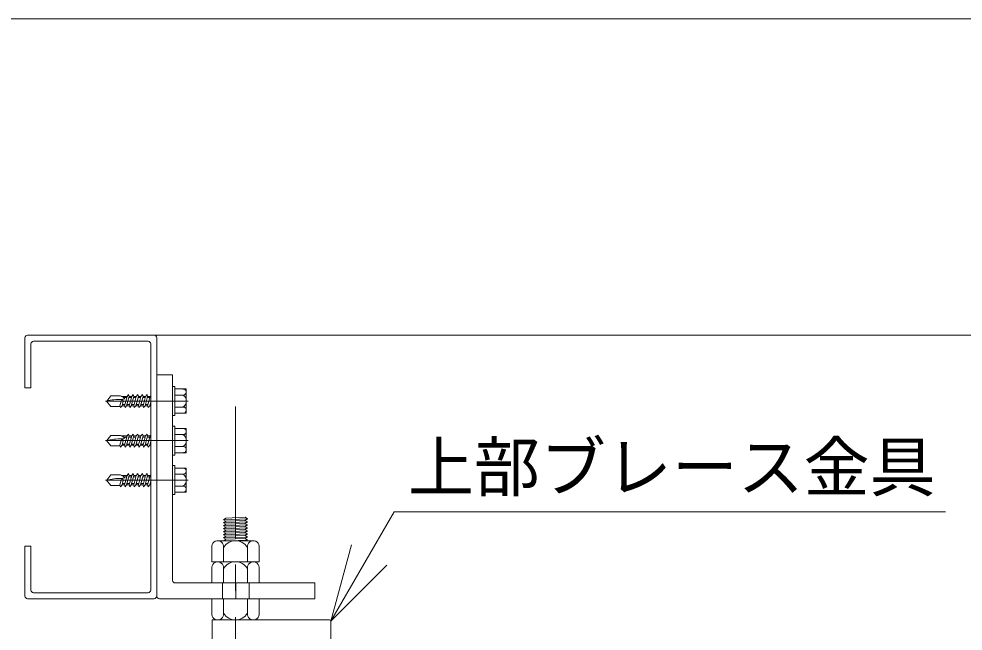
# Model space of a CAD drawing. Units: millimetres at full size, sheet at 1:10; details may follow other scales. Extents: x -2077 to 2023, y -1433 to 1417.
# Drawn here: x -264.8 to 93.3, y 1184.9 to 1417.2 of the extents above; entities that cross this region are included whole.
import ezdxf
from ezdxf.enums import TextEntityAlignment as Align

# ---------------------------------------------------------------- set-up
doc = ezdxf.new("R2010")
doc.units = ezdxf.units.MM
doc.header["$LTSCALE"] = 10
doc.linetypes.add('CHAIN1', pattern=[8, 5, -1, 1, -1])
for name, color, linetype, lineweight in [('1-0_断面', 7, 'Continuous', 9), ('1-2_文字', 7, 'Continuous', 9), ('F-0_図枠', 7, 'Continuous', 9)]:
    doc.layers.add(name, color=color, linetype=linetype, lineweight=lineweight)
doc.styles.add('ＭＳ ゴシック', font='')
doc.styles.get('ＭＳ ゴシック').set_extended_font_data('MS Gothic')

msp = doc.modelspace()

# ---------------------------------------------------------------- linework, layer by layer
at = {"layer": '1-0_断面'}
for p, q in [((-261.52, 1297.18), (-213.52, 1297.18)), ((-253.81, 1297.18), (1689.45, 1297.18)), ((-262.52, 1296.18), (-262.52, 1277.18)), ((-260.22, 1293.88), (-260.22, 1277.18)), ((-215.82, 1294.88), (-259.22, 1294.88)), ((-214.82, 1200.48), (-214.82, 1293.88)), ((-212.52, 1296.18), (-212.52, 1198.18)), ((-212.52, 1198.18), (-212.52, 1282.18)), ((-212.52, 1282.18), (-206.52, 1282.18)), ((-212.52, 1282.18), (-206.52, 1282.18)), ((-212.52, 1282.18), (-206.52, 1282.18)), ((-206.52, 1204.18), (-206.52, 1282.18)), ((-262.52, 1277.18), (-260.22, 1277.18)), ((-189.4, 1219.18), (-175.9, 1219.18)), ((-262.52, 1217.18), (-260.22, 1217.18)), ((-262.52, 1198.18), (-262.52, 1217.18)), ((-260.22, 1200.48), (-260.22, 1217.18)), ((-191.65, 1217.15), (-191.65, 1211.18)), ((-187.15, 1216.68), (-187.15, 1211.18)), ((-178.15, 1216.68), (-178.15, 1211.18)), ((-173.65, 1217.15), (-173.65, 1211.18)), ((-191.65, 1211.18), (-189.4, 1211.18)), ((-189.4, 1211.18), (-175.9, 1211.18)), ((-175.9, 1211.18), (-173.65, 1211.18)), ((-191.65, 1209.15), (-191.65, 1203.18)), ((-187.15, 1208.68), (-187.15, 1203.18)), ((-178.15, 1208.68), (-178.15, 1203.18)), ((-173.65, 1209.15), (-173.65, 1203.18)), ((-191.65, 1203.18), (-173.65, 1203.18)), ((-187.52, 1203.18), (-187.52, 1197.18)), ((-182.52, 1203.18), (-182.52, 1197.18)), ((-182.52, 1203.18), (-182.52, 1197.18)), ((-182.52, 1203.18), (-182.52, 1197.18)), ((-177.52, 1203.18), (-177.52, 1197.18)), ((-152.52, 1203.18), (-152.52, 1197.18)), ((-152.52, 1203.18), (-152.52, 1197.18)), ((-261.52, 1197.18), (-236.76, 1197.18)), ((-259.22, 1199.48), (-215.82, 1199.48)), ((-236.76, 1197.18), (-213.52, 1197.18)), ((-211.52, 1197.18), (-152.52, 1197.18)), ((-191.65, 1191.2), (-191.65, 1197.18)), ((-187.15, 1191.68), (-187.15, 1197.18)), ((-178.15, 1191.68), (-178.15, 1197.18)), ((-173.65, 1191.2), (-173.65, 1197.18)), ((-191.45, 1189.18), (-146.95, 1189.18)), ((-189.65, 1189.18), (-175.65, 1189.18)), ((-189.4, 1189.18), (-175.9, 1189.18)), ((-189.4, 1189.18), (-175.9, 1189.18)), ((-146.45, 1188.68), (-146.45, 1176.18))]:
    msp.add_line(p, q, dxfattribs=at)
at = {"layer": '1-0_断面', "color": 4}
for p, q in [((-206.52, 1277.68), (-205.72, 1277.68)), ((-206.52, 1267.84), (-206.52, 1276.52)), ((-205.72, 1266.68), (-205.72, 1277.68)), ((-201.52, 1276.78), (-205.72, 1276.78)), ((-201.32, 1267.78), (-201.32, 1276.58)), ((-229.88, 1270.14), (-231.52, 1272.18)), ((-229.96, 1274.16), (-231.51, 1272.18)), ((-226.29, 1274.16), (-229.96, 1274.16)), ((-226.46, 1270.4), (-225.98, 1272.18)), ((-225.19, 1273.64), (-226.29, 1274.16)), ((-224.59, 1273.07), (-225.91, 1272.83)), ((-225.87, 1273.96), (-223.76, 1273.96)), ((-225.69, 1270.4), (-225.21, 1272.18)), ((-224.59, 1273.07), (-225.19, 1273.64)), ((-225.04, 1273.5), (-223.88, 1273.5)), ((-223.94, 1270.4), (-222.98, 1273.96)), ((-223.1, 1273.5), (-222.13, 1273.5)), ((-222.98, 1273.96), (-222.01, 1273.96)), ((-222.96, 1270.4), (-222.01, 1273.96)), ((-222.19, 1270.4), (-221.23, 1273.96)), ((-221.36, 1273.5), (-220.38, 1273.5)), ((-221.23, 1273.96), (-220.26, 1273.96)), ((-221.21, 1270.4), (-220.26, 1273.96)), ((-220.44, 1270.4), (-219.48, 1273.96)), ((-219.61, 1273.5), (-219.32, 1273.5)), ((-219.48, 1273.96), (-219.34, 1273.96)), ((-219.32, 1270.94), (-218.51, 1273.96)), ((-219.32, 1273.96), (-218.51, 1273.96)), ((-219.32, 1273.5), (-218.63, 1273.5)), ((-218.69, 1270.4), (-217.73, 1273.96)), ((-217.86, 1273.5), (-216.88, 1273.5)), ((-217.73, 1273.96), (-216.76, 1273.96)), ((-217.72, 1270.4), (-216.76, 1273.96)), ((-216.94, 1270.4), (-215.98, 1273.96)), ((-216.76, 1273.96), (-216.18, 1274.68)), ((-216.18, 1274.68), (-215.98, 1273.96)), ((-216.18, 1274.68), (-215.98, 1273.96)), ((-216.11, 1273.5), (-215.13, 1273.5)), ((-216.11, 1273.5), (-215.52, 1273.5)), ((-215.98, 1273.96), (-215.01, 1273.96)), ((-215.98, 1273.96), (-215.52, 1273.96)), ((-215.97, 1270.4), (-215.01, 1273.96)), ((-215.97, 1270.4), (-215.52, 1272.06)), ((-215.19, 1270.4), (-214.82, 1271.79)), ((-215.01, 1273.96), (-214.82, 1274.2)), ((-202.58, 1274.45), (-205.72, 1274.45)), ((-226.42, 1270.14), (-229.88, 1270.14)), ((-225.56, 1270.85), (-224.59, 1270.85)), ((-223.94, 1270.4), (-222.96, 1270.4)), ((-223.82, 1270.85), (-222.84, 1270.85)), ((-222.19, 1270.4), (-221.21, 1270.4)), ((-222.07, 1270.85), (-221.09, 1270.85)), ((-220.44, 1270.4), (-219.47, 1270.4)), ((-220.32, 1270.85), (-219.34, 1270.85)), ((-219.47, 1270.4), (-219.39, 1270.69)), ((-219.47, 1270.4), (-219.32, 1269.86)), ((-219.32, 1269.86), (-219.27, 1269.68)), ((-219.27, 1269.68), (-218.69, 1270.4)), ((-218.69, 1270.4), (-217.72, 1270.4)), ((-218.57, 1270.85), (-217.59, 1270.85)), ((-216.94, 1270.4), (-215.97, 1270.4)), ((-216.82, 1270.85), (-215.84, 1270.85)), ((-215.19, 1270.4), (-214.82, 1270.4)), ((-215.07, 1270.85), (-214.82, 1270.85)), ((-202.58, 1269.9), (-205.72, 1269.9)), ((-206.52, 1266.68), (-205.72, 1266.68)), ((-201.52, 1267.58), (-205.72, 1267.58)), ((-206.52, 1262.68), (-205.72, 1262.68)), ((-206.52, 1252.84), (-206.52, 1261.52)), ((-205.72, 1251.68), (-205.72, 1262.68)), ((-201.52, 1261.78), (-205.72, 1261.78)), ((-201.32, 1252.78), (-201.32, 1261.58)), ((-229.88, 1255.14), (-231.52, 1257.18)), ((-229.96, 1259.16), (-231.51, 1257.18)), ((-226.29, 1259.16), (-229.96, 1259.16)), ((-226.46, 1255.4), (-225.98, 1257.18)), ((-225.19, 1258.64), (-226.29, 1259.16)), ((-224.59, 1258.07), (-225.91, 1257.83)), ((-225.87, 1258.96), (-223.76, 1258.96)), ((-225.69, 1255.4), (-225.21, 1257.18)), ((-224.59, 1258.07), (-225.19, 1258.64)), ((-225.04, 1258.5), (-223.88, 1258.5)), ((-223.94, 1255.4), (-222.98, 1258.96)), ((-223.1, 1258.5), (-222.13, 1258.5)), ((-222.98, 1258.96), (-222.01, 1258.96)), ((-222.96, 1255.4), (-222.01, 1258.96)), ((-222.19, 1255.4), (-221.23, 1258.96)), ((-221.36, 1258.5), (-220.38, 1258.5)), ((-221.23, 1258.96), (-220.26, 1258.96)), ((-221.21, 1255.4), (-220.26, 1258.96)), ((-220.44, 1255.4), (-219.48, 1258.96)), ((-219.61, 1258.5), (-219.32, 1258.5)), ((-219.48, 1258.96), (-219.34, 1258.96)), ((-219.32, 1255.94), (-218.51, 1258.96)), ((-219.32, 1258.96), (-218.51, 1258.96)), ((-219.32, 1258.5), (-218.63, 1258.5)), ((-218.69, 1255.4), (-217.73, 1258.96)), ((-217.86, 1258.5), (-216.88, 1258.5)), ((-217.73, 1258.96), (-216.76, 1258.96)), ((-217.72, 1255.4), (-216.76, 1258.96)), ((-216.94, 1255.4), (-215.98, 1258.96)), ((-216.76, 1258.96), (-216.18, 1259.68)), ((-216.18, 1259.68), (-215.98, 1258.96)), ((-216.18, 1259.68), (-215.98, 1258.96)), ((-216.11, 1258.5), (-215.13, 1258.5)), ((-216.11, 1258.5), (-215.52, 1258.5)), ((-215.98, 1258.96), (-215.01, 1258.96)), ((-215.98, 1258.96), (-215.52, 1258.96)), ((-215.97, 1255.4), (-215.01, 1258.96)), ((-215.97, 1255.4), (-215.52, 1257.06)), ((-215.01, 1258.96), (-214.82, 1259.2)), ((-202.58, 1259.45), (-205.72, 1259.45)), ((-226.42, 1255.14), (-229.88, 1255.14)), ((-225.56, 1255.85), (-224.59, 1255.85)), ((-223.94, 1255.4), (-222.96, 1255.4)), ((-223.82, 1255.85), (-222.84, 1255.85)), ((-222.19, 1255.4), (-221.21, 1255.4)), ((-222.07, 1255.85), (-221.09, 1255.85)), ((-220.44, 1255.4), (-219.47, 1255.4)), ((-220.32, 1255.85), (-219.34, 1255.85)), ((-219.47, 1255.4), (-219.39, 1255.69)), ((-219.47, 1255.4), (-219.32, 1254.86)), ((-219.32, 1254.86), (-219.27, 1254.68)), ((-219.27, 1254.68), (-218.69, 1255.4)), ((-218.69, 1255.4), (-217.72, 1255.4)), ((-218.57, 1255.85), (-217.59, 1255.85)), ((-216.94, 1255.4), (-215.97, 1255.4)), ((-216.82, 1255.85), (-215.84, 1255.85)), ((-215.19, 1255.4), (-214.82, 1256.79)), ((-215.19, 1255.4), (-214.82, 1255.4)), ((-215.07, 1255.85), (-214.82, 1255.85)), ((-202.58, 1254.9), (-205.72, 1254.9)), ((-206.52, 1251.68), (-205.72, 1251.68)), ((-201.52, 1252.58), (-205.72, 1252.58)), ((-206.52, 1247.68), (-205.72, 1247.68)), ((-206.52, 1237.84), (-206.52, 1246.52)), ((-205.72, 1236.68), (-205.72, 1247.68)), ((-201.52, 1246.78), (-205.72, 1246.78)), ((-201.32, 1237.78), (-201.32, 1246.58)), ((-229.96, 1244.16), (-231.51, 1242.18)), ((-226.29, 1244.16), (-229.96, 1244.16)), ((-225.19, 1243.64), (-226.29, 1244.16)), ((-224.59, 1243.07), (-225.91, 1242.83)), ((-225.87, 1243.96), (-223.76, 1243.96)), ((-224.59, 1243.07), (-225.19, 1243.64)), ((-225.04, 1243.5), (-223.88, 1243.5)), ((-223.94, 1240.4), (-222.98, 1243.96)), ((-223.1, 1243.5), (-222.13, 1243.5)), ((-222.98, 1243.96), (-222.01, 1243.96)), ((-222.96, 1240.4), (-222.01, 1243.96)), ((-222.19, 1240.4), (-221.23, 1243.96)), ((-221.36, 1243.5), (-220.38, 1243.5)), ((-221.23, 1243.96), (-220.26, 1243.96)), ((-221.21, 1240.4), (-220.26, 1243.96)), ((-220.44, 1240.4), (-219.48, 1243.96)), ((-219.61, 1243.5), (-219.32, 1243.5)), ((-219.48, 1243.96), (-219.34, 1243.96)), ((-219.32, 1240.94), (-218.51, 1243.96)), ((-219.32, 1243.96), (-218.51, 1243.96)), ((-219.32, 1243.5), (-218.63, 1243.5)), ((-218.69, 1240.4), (-217.73, 1243.96)), ((-217.86, 1243.5), (-216.88, 1243.5)), ((-217.73, 1243.96), (-216.76, 1243.96)), ((-217.72, 1240.4), (-216.76, 1243.96)), ((-216.94, 1240.4), (-215.98, 1243.96)), ((-216.76, 1243.96), (-216.18, 1244.68)), ((-216.18, 1244.68), (-215.98, 1243.96)), ((-216.18, 1244.68), (-215.98, 1243.96)), ((-216.11, 1243.5), (-215.13, 1243.5)), ((-216.11, 1243.5), (-215.52, 1243.5)), ((-215.98, 1243.96), (-215.01, 1243.96)), ((-215.98, 1243.96), (-215.52, 1243.96)), ((-215.97, 1240.4), (-215.01, 1243.96)), ((-215.01, 1243.96), (-214.82, 1244.2)), ((-202.58, 1244.45), (-205.72, 1244.45)), ((-229.88, 1240.14), (-231.52, 1242.18)), ((-226.42, 1240.14), (-229.88, 1240.14)), ((-226.46, 1240.4), (-225.98, 1242.18)), ((-225.69, 1240.4), (-225.21, 1242.18)), ((-225.56, 1240.85), (-224.59, 1240.85)), ((-223.94, 1240.4), (-222.96, 1240.4)), ((-223.82, 1240.85), (-222.84, 1240.85)), ((-222.19, 1240.4), (-221.21, 1240.4)), ((-222.07, 1240.85), (-221.09, 1240.85)), ((-220.44, 1240.4), (-219.47, 1240.4)), ((-220.32, 1240.85), (-219.34, 1240.85)), ((-219.47, 1240.4), (-219.39, 1240.69)), ((-219.47, 1240.4), (-219.32, 1239.86)), ((-219.32, 1239.86), (-219.27, 1239.68)), ((-219.27, 1239.68), (-218.69, 1240.4)), ((-218.69, 1240.4), (-217.72, 1240.4)), ((-218.57, 1240.85), (-217.59, 1240.85)), ((-216.94, 1240.4), (-215.97, 1240.4)), ((-216.82, 1240.85), (-215.84, 1240.85)), ((-215.97, 1240.4), (-215.52, 1242.06)), ((-215.19, 1240.4), (-214.82, 1241.79)), ((-215.19, 1240.4), (-214.82, 1240.4)), ((-215.07, 1240.85), (-214.82, 1240.85)), ((-202.58, 1239.9), (-205.72, 1239.9)), ((-206.52, 1236.68), (-205.72, 1236.68)), ((-201.52, 1237.58), (-205.72, 1237.58)), ((-187.15, 1227.14), (-186.35, 1227.78)), ((-178.15, 1227.51), (-187.15, 1227.14)), ((-187.15, 1227.14), (-186.35, 1226.63)), ((-187.15, 1225.99), (-186.35, 1226.63)), ((-178.15, 1226.36), (-187.15, 1225.99)), ((-187.15, 1225.99), (-186.35, 1225.48)), ((-187.15, 1224.84), (-186.35, 1225.48)), ((-178.15, 1225.21), (-187.15, 1224.84)), ((-187.15, 1224.84), (-186.35, 1224.33)), ((-178.95, 1228.08), (-186.35, 1227.78)), ((-178.95, 1226.93), (-186.35, 1226.63)), ((-178.95, 1225.78), (-186.35, 1225.48)), ((-178.15, 1227.51), (-178.95, 1228.08)), ((-178.15, 1227.51), (-178.95, 1226.93)), ((-178.15, 1226.36), (-178.95, 1226.93)), ((-178.15, 1226.36), (-178.95, 1225.78)), ((-178.15, 1225.21), (-178.95, 1225.78)), ((-178.15, 1225.21), (-178.95, 1224.63)), ((-187.15, 1223.69), (-186.35, 1224.33)), ((-178.15, 1224.06), (-187.15, 1223.69)), ((-187.15, 1223.69), (-186.35, 1223.18)), ((-187.15, 1222.54), (-186.35, 1223.18)), ((-178.15, 1222.91), (-187.15, 1222.54)), ((-187.15, 1222.54), (-186.35, 1222.03)), ((-187.15, 1221.39), (-186.35, 1222.03)), ((-178.15, 1221.76), (-187.15, 1221.39)), ((-187.15, 1221.39), (-186.35, 1220.88)), ((-178.95, 1224.63), (-186.35, 1224.33)), ((-178.95, 1223.48), (-186.35, 1223.18)), ((-178.95, 1222.33), (-186.35, 1222.03)), ((-178.95, 1221.18), (-186.35, 1220.88)), ((-178.15, 1224.06), (-178.95, 1224.63)), ((-178.15, 1224.06), (-178.95, 1223.48)), ((-178.15, 1222.91), (-178.95, 1223.48)), ((-178.15, 1222.91), (-178.95, 1222.33)), ((-178.15, 1221.76), (-178.95, 1222.33)), ((-178.15, 1221.76), (-178.95, 1221.18)), ((-178.15, 1220.61), (-178.95, 1221.18)), ((-187.15, 1220.24), (-186.35, 1220.88)), ((-178.15, 1220.61), (-187.15, 1220.24)), ((-187.15, 1220.24), (-186.35, 1219.73)), ((-187.04, 1219.18), (-186.35, 1219.73)), ((-178.95, 1220.03), (-186.35, 1219.73)), ((-178.15, 1219.46), (-185.11, 1219.18)), ((-178.15, 1220.61), (-178.95, 1220.03)), ((-178.15, 1219.46), (-178.95, 1220.03)), ((-178.15, 1219.46), (-178.54, 1219.18))]:
    msp.add_line(p, q, dxfattribs=at)
at = {"layer": '1-0_断面', "color": 4, "linetype": 'CHAIN1'}
for p, q in [((-200.61, 1272.18), (-231.93, 1272.18)), ((-182.65, 1270.18), (-182.65, 382.88)), ((-200.61, 1257.18), (-231.93, 1257.18)), ((-200.61, 1242.18), (-231.93, 1242.18))]:
    msp.add_line(p, q, dxfattribs=at)
at = {"layer": '1-0_断面', "color": 4}
for points in [[(-225.98, 1272.18), (-225.4, 1272.9), (-225.21, 1272.18)], [(-225.69, 1270.4), (-224.71, 1270.4), (-223.76, 1273.96)], [(-223.76, 1273.96), (-223.18, 1274.68), (-222.98, 1273.96)], [(-222.01, 1273.96), (-221.43, 1274.68), (-221.23, 1273.96)], [(-220.26, 1273.96), (-219.68, 1274.68), (-219.48, 1273.96)], [(-218.51, 1273.96), (-217.93, 1274.68), (-217.73, 1273.96)], [(-226.46, 1270.4), (-226.27, 1269.68), (-225.69, 1270.4)], [(-224.71, 1270.4), (-224.52, 1269.68), (-223.94, 1270.4)], [(-222.96, 1270.4), (-222.77, 1269.68), (-222.19, 1270.4)], [(-221.21, 1270.4), (-221.02, 1269.68), (-220.44, 1270.4)], [(-217.72, 1270.4), (-217.52, 1269.68), (-216.94, 1270.4)], [(-215.97, 1270.4), (-215.77, 1269.68), (-215.19, 1270.4)], [(-215.97, 1270.4), (-215.77, 1269.68), (-215.52, 1269.99)], [(-225.98, 1257.18), (-225.4, 1257.9), (-225.21, 1257.18)], [(-225.69, 1255.4), (-224.71, 1255.4), (-223.76, 1258.96)], [(-223.76, 1258.96), (-223.18, 1259.68), (-222.98, 1258.96)], [(-222.01, 1258.96), (-221.43, 1259.68), (-221.23, 1258.96)], [(-220.26, 1258.96), (-219.68, 1259.68), (-219.48, 1258.96)], [(-218.51, 1258.96), (-217.93, 1259.68), (-217.73, 1258.96)], [(-226.46, 1255.4), (-226.27, 1254.68), (-225.69, 1255.4)], [(-224.71, 1255.4), (-224.52, 1254.68), (-223.94, 1255.4)], [(-222.96, 1255.4), (-222.77, 1254.68), (-222.19, 1255.4)], [(-221.21, 1255.4), (-221.02, 1254.68), (-220.44, 1255.4)], [(-217.72, 1255.4), (-217.52, 1254.68), (-216.94, 1255.4)], [(-215.97, 1255.4), (-215.77, 1254.68), (-215.19, 1255.4)], [(-215.97, 1255.4), (-215.77, 1254.68), (-215.52, 1254.99)], [(-225.98, 1242.18), (-225.4, 1242.9), (-225.21, 1242.18)], [(-225.69, 1240.4), (-224.71, 1240.4), (-223.76, 1243.96)], [(-223.76, 1243.96), (-223.18, 1244.68), (-222.98, 1243.96)], [(-222.01, 1243.96), (-221.43, 1244.68), (-221.23, 1243.96)], [(-220.26, 1243.96), (-219.68, 1244.68), (-219.48, 1243.96)], [(-218.51, 1243.96), (-217.93, 1244.68), (-217.73, 1243.96)], [(-226.46, 1240.4), (-226.27, 1239.68), (-225.69, 1240.4)], [(-224.71, 1240.4), (-224.52, 1239.68), (-223.94, 1240.4)], [(-222.96, 1240.4), (-222.77, 1239.68), (-222.19, 1240.4)], [(-221.21, 1240.4), (-221.02, 1239.68), (-220.44, 1240.4)], [(-217.72, 1240.4), (-217.52, 1239.68), (-216.94, 1240.4)], [(-215.97, 1240.4), (-215.77, 1239.68), (-215.19, 1240.4)], [(-215.97, 1240.4), (-215.77, 1239.68), (-215.52, 1239.99)]]:
    msp.add_lwpolyline(points, dxfattribs=at)
at = {"layer": '1-0_断面'}
for points in [[(-205.52, 1203.18), (-152.52, 1203.18), (-152.52, 1197.18)], [(-191.45, 1189.18), (-191.45, 1154.18), (-172.23, 1154.18)]]:
    msp.add_lwpolyline(points, dxfattribs=at)
for centre, radius, start, end in [((-261.52, 1296.18), 1, 90, 180), ((-213.52, 1296.18), 1, 0, 90), ((-259.22, 1293.88), 1, 90, 180), ((-215.82, 1293.88), 1, 0, 90), ((-189.4, 1216.91), 2.26, 353.9744, 173.9748), ((-182.65, 1213.88), 5.3, 31.8908, 148.1092), ((-175.9, 1216.91), 2.26, 6.0252, 186.0256), ((-189.4, 1208.91), 2.26, 353.9744, 173.9748), ((-182.65, 1205.88), 5.3, 31.8908, 148.1092), ((-175.9, 1208.91), 2.26, 6.0252, 186.0256), ((-205.52, 1204.18), 1, 180, 270), ((-259.22, 1200.48), 1, 180, 270), ((-215.82, 1200.48), 1, 270, 0), ((-261.52, 1198.18), 1, 180, 270), ((-213.52, 1198.18), 1, 270, 0), ((-211.52, 1198.18), 1, 180, 270), ((-189.4, 1191.44), 2.26, 186.0252, 6.0256), ((-182.65, 1194.48), 5.3, 211.8908, 328.1092), ((-175.9, 1191.44), 2.26, 173.9744, 353.9747), ((-146.95, 1188.68), 0.5, 0, 90)]:
    msp.add_arc(centre, radius, start, end, dxfattribs=at)
at = {"layer": '1-0_断面', "color": 4}
for centre, radius, start, end in [((-202.46, 1275.59), 1.15, 263.9744, 98.4249), ((-201.52, 1276.58), 0.2, 0, 90), ((-226.26, 1251.49), 21.35, 89.0678, 104.2543), ((-204, 1272.18), 2.68, 301.8908, 58.1092), ((-202.46, 1268.76), 1.15, 276.0253, 96.0256), ((-201.52, 1267.78), 0.2, 270, 0), ((-202.46, 1260.59), 1.15, 263.9744, 98.4249), ((-201.52, 1261.58), 0.2, 0, 90), ((-226.26, 1236.49), 21.35, 89.0678, 104.2543), ((-204, 1257.18), 2.68, 301.8908, 58.1092), ((-202.46, 1253.76), 1.15, 276.0253, 96.0256), ((-201.52, 1252.78), 0.2, 270, 0), ((-202.46, 1245.59), 1.15, 263.9744, 98.4249), ((-201.52, 1246.58), 0.2, 0, 90), ((-226.26, 1221.49), 21.35, 89.0678, 104.2543), ((-204, 1242.18), 2.68, 301.8908, 58.1092), ((-202.46, 1238.76), 1.15, 276.0253, 96.0256), ((-201.52, 1237.78), 0.2, 270, 0)]:
    msp.add_arc(centre, radius, start, end, dxfattribs=at)
at = {"layer": '1-2_文字'}
for p, q in [((-146.45, 1188.68), (-122.48, 1230.19)), ((86.54, 1230.19), (-122.48, 1230.19)), ((-146.45, 1188.68), (-138.68, 1217.65)), ((-146.45, 1188.68), (-125.23, 1209.89))]:
    msp.add_line(p, q, dxfattribs=at)
at = {"layer": 'F-0_図枠'}
msp.add_line((2022.57, 1417.18), (-2077.43, 1417.18), dxfattribs=at)

# ---------------------------------------------------------------- texts
at = {"layer": '1-2_文字', "style": 'ＭＳ ゴシック'}
msp.add_text('上部ブレース金具', height=18.33, dxfattribs=at).set_placement((-117.2, 1232.51), align=Align.BOTTOM_LEFT)

doc.saveas('drawing.dxf')
